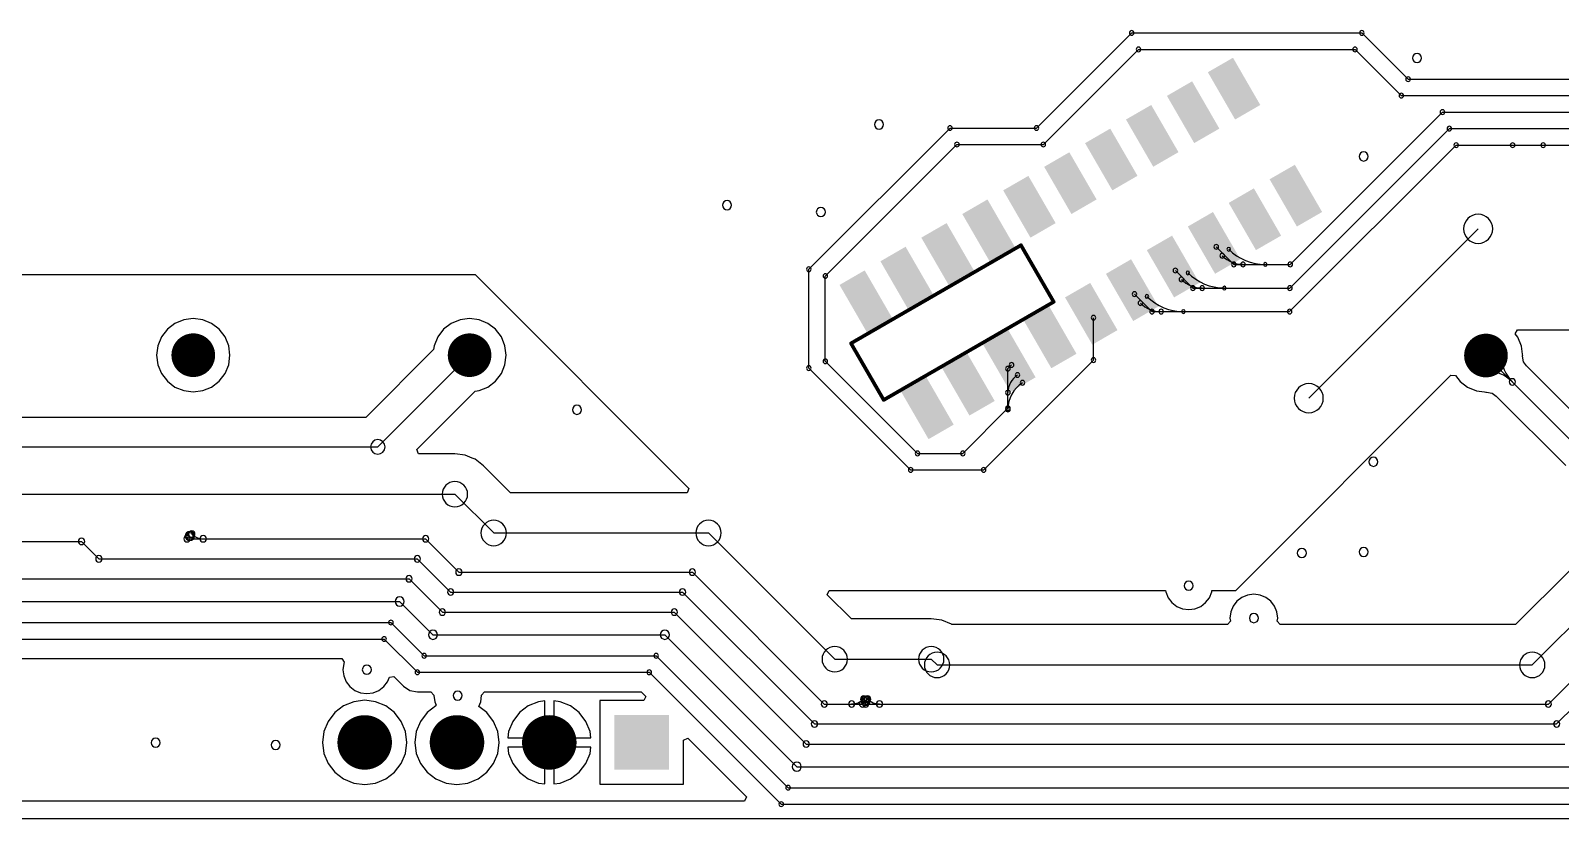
# Model space of a CAD drawing. Header units: inches. Extents: x 32166 to 34772, y 2386 to 4229.
# Drawn here: x 33280.9 to 33462.7, y 3573.2 to 3666.8 of the extents above; entities that cross this region are included whole.
import ezdxf

# ---------------------------------------------------------------- set-up
doc = ezdxf.new("R2010")
doc.units = ezdxf.units.IN
doc.header["$LTSCALE"] = 0.64311
doc.header["$MEASUREMENT"] = 0
for name, color, linetype in [('KEEPOUTLAYER', 6, 'CONTINUOUS'), ('MIDLAYER1', 16, 'CONTINUOUS'), ('MULTILAYER', 9, 'CONTINUOUS')]:
    doc.layers.add(name, color=color, linetype=linetype)

msp = doc.modelspace()

# ---------------------------------------------------------------- linework, layer by layer
at = {"layer": 'KEEPOUTLAYER'}
for p, q in [((33432.78, 3623.13), (33452.91, 3643.26)), ((32893.17, 3573.19), (34340.37, 3573.19))]:
    msp.add_line(p, q, dxfattribs=at)
at = {"layer": 'KEEPOUTLAYER', "const_width": 0.432}
for points in [[(33378.38, 3629.65), (33398.58, 3641.31)], [(33398.58, 3641.31), (33402.47, 3634.58)], [(33382.27, 3622.92), (33402.47, 3634.58)], [(33378.38, 3629.65), (33382.27, 3622.92)]]:
    msp.add_lwpolyline(points, dxfattribs=at)
at = {"layer": 'KEEPOUTLAYER', "const_width": 0.216}
for points in [[(33398.53, 3641.41, 1), (33398.64, 3641.22, 1)], [(33398.53, 3641.41, 1), (33398.64, 3641.22, 1)], [(33402.42, 3634.67, 1), (33402.53, 3634.49, 1)], [(33402.42, 3634.67, 1), (33402.53, 3634.49, 1)], [(33378.33, 3629.74, 1), (33378.44, 3629.56, 1)], [(33378.33, 3629.74, 1), (33378.44, 3629.56, 1)], [(33382.22, 3623.01, 1), (33382.32, 3622.82, 1)], [(33382.22, 3623.01, 1), (33382.32, 3622.82, 1)]]:
    msp.add_lwpolyline(points, format="xyb", close=True, dxfattribs=at)
at = {"layer": 'KEEPOUTLAYER'}
for centre, start, end in [((33452.91, 3643.26), 0, 180), ((33452.91, 3643.26), 180, 0), ((33432.78, 3623.13), 0, 180), ((33432.78, 3623.13), 180, 0)]:
    msp.add_arc(centre, 1.73, start, end, dxfattribs=at)
at = {"layer": 'MIDLAYER1'}
for p, q in [((33400.43, 3655.24), (33411.74, 3666.54)), ((33411.74, 3666.54), (33439.09, 3666.54)), ((33439.09, 3666.54), (33444.59, 3661.05)), ((33401.24, 3653.28), (33412.55, 3664.58)), ((33412.55, 3664.58), (33438.28, 3664.58)), ((33438.28, 3664.58), (33443.78, 3659.09)), ((33444.59, 3661.05), (33563.66, 3661.05)), ((33443.78, 3659.09), (33587.94, 3659.09)), ((33430.58, 3639.03), (33448.67, 3657.13)), ((33448.67, 3657.13), (33563.66, 3657.13)), ((33373.37, 3638.46), (33390.15, 3655.24)), ((33390.15, 3655.24), (33400.43, 3655.24)), ((33430.54, 3636.22), (33449.49, 3655.17)), ((33449.49, 3655.17), (33551.62, 3655.17)), ((33375.33, 3637.65), (33390.97, 3653.28)), ((33390.97, 3653.28), (33401.24, 3653.28)), ((33430.51, 3633.42), (33450.3, 3653.2)), ((33450.3, 3653.2), (33457.01, 3653.2)), ((33457.01, 3653.2), (33460.64, 3653.2)), ((33457.01, 3653.2), (33467.42, 3653.2)), ((33421.79, 3641.12), (33423.88, 3639.03)), ((33160.7, 3637.82), (33333.72, 3637.82)), ((33333.72, 3637.82), (33359.13, 3612.41)), ((33373.37, 3626.71), (33373.37, 3638.46)), ((33416.93, 3638.31), (33419.02, 3636.22)), ((33423.88, 3639.03), (33430.58, 3639.03)), ((33375.33, 3627.52), (33375.33, 3637.65)), ((33419.02, 3636.22), (33430.54, 3636.22)), ((33412.07, 3635.5), (33414.15, 3633.42)), ((33299.09, 3632.45), (33298.04, 3632.01)), ((33300.22, 3632.6), (33299.09, 3632.45)), ((33301.35, 3632.45), (33300.22, 3632.6)), ((33302.4, 3632.01), (33301.35, 3632.45)), ((33331.92, 3632.45), (33330.87, 3632.01)), ((33333.05, 3632.6), (33331.92, 3632.45)), ((33334.18, 3632.45), (33333.05, 3632.6)), ((33335.23, 3632.01), (33334.18, 3632.45)), ((33407.2, 3627.66), (33407.2, 3632.7)), ((33414.15, 3633.42), (33430.51, 3633.42)), ((33297.14, 3631.32), (33296.45, 3630.42)), ((33298.04, 3632.01), (33297.14, 3631.32)), ((33303.3, 3631.32), (33302.4, 3632.01)), ((33303.99, 3630.42), (33303.3, 3631.32)), ((33329.97, 3631.32), (33329.28, 3630.42)), ((33330.87, 3632.01), (33329.97, 3631.32)), ((33336.13, 3631.32), (33335.23, 3632.01)), ((33336.83, 3630.42), (33336.13, 3631.32)), ((33457.32, 3630.76), (33457.57, 3631.25)), ((33457.61, 3630.38), (33457.32, 3630.76)), ((33457.57, 3631.25), (33482.94, 3631.25)), ((33296.01, 3629.37), (33295.86, 3628.24)), ((33296.45, 3630.42), (33296.01, 3629.37)), ((33304.43, 3629.37), (33303.99, 3630.42)), ((33304.58, 3628.24), (33304.43, 3629.37)), ((33328.78, 3628.9), (33320.71, 3620.83)), ((33328.84, 3629.37), (33328.78, 3628.9)), ((33329.28, 3630.42), (33328.84, 3629.37)), ((33337.26, 3629.37), (33336.83, 3630.42)), ((33337.41, 3628.24), (33337.26, 3629.37)), ((33458.05, 3629.33), (33457.61, 3630.38)), ((33458.17, 3628.37), (33458.05, 3629.33)), ((33295.86, 3628.24), (33296.01, 3627.11)), ((33296.01, 3627.11), (33296.45, 3626.06)), ((33303.99, 3626.06), (33304.43, 3627.11)), ((33304.43, 3627.11), (33304.58, 3628.24)), ((33322.15, 3617.34), (33333.05, 3628.24)), ((33336.83, 3626.06), (33337.26, 3627.11)), ((33337.26, 3627.11), (33337.41, 3628.24)), ((33375.33, 3627.52), (33386.29, 3616.57)), ((33394.15, 3614.61), (33407.2, 3627.66)), ((33397.03, 3626.64), (33397.47, 3627.08)), ((33453.84, 3628.2), (33465.13, 3616.91)), ((33458.21, 3628.2), (33458.17, 3628.37)), ((33458.19, 3628.14), (33458.2, 3628.2)), ((33458.32, 3627.46), (33458.19, 3628.14)), ((33458.2, 3628.2), (33458.21, 3628.2)), ((33458.65, 3626.97), (33458.32, 3627.46)), ((33466.18, 3619.44), (33458.65, 3626.97)), ((33296.45, 3626.06), (33297.14, 3625.16)), ((33297.14, 3625.16), (33298.04, 3624.46)), ((33302.4, 3624.46), (33303.3, 3625.16)), ((33303.3, 3625.16), (33303.99, 3626.06)), ((33335.23, 3624.46), (33336.13, 3625.16)), ((33336.13, 3625.16), (33336.83, 3626.06)), ((33373.37, 3626.71), (33385.47, 3614.61)), ((33397.03, 3621.93), (33397.03, 3626.64)), ((33424.1, 3600.28), (33449.68, 3625.86)), ((33449.68, 3625.86), (33450.22, 3625.82)), ((33450.22, 3625.82), (33450.76, 3625.12)), ((33450.76, 3625.12), (33451.66, 3624.43)), ((33298.04, 3624.46), (33299.09, 3624.03)), ((33299.09, 3624.03), (33300.22, 3623.88)), ((33300.22, 3623.88), (33301.35, 3624.03)), ((33301.35, 3624.03), (33302.4, 3624.46)), ((33326.77, 3617.02), (33333.71, 3623.97)), ((33333.71, 3623.97), (33334.18, 3624.03)), ((33334.18, 3624.03), (33335.23, 3624.46)), ((33451.66, 3624.43), (33452.71, 3623.99)), ((33452.71, 3623.99), (33453.67, 3623.87)), ((33453.67, 3623.87), (33453.84, 3623.83)), ((33453.84, 3623.83), (33453.84, 3623.85)), ((33453.84, 3623.85), (33453.9, 3623.85)), ((33453.9, 3623.85), (33454.58, 3623.72)), ((33454.58, 3623.72), (33455.07, 3623.39)), ((33455.07, 3623.39), (33463.34, 3615.12)), ((33391.67, 3616.57), (33397.03, 3621.93)), ((33320.71, 3620.83), (33195.05, 3620.83)), ((33176.34, 3617.34), (33322.15, 3617.34)), ((33326.98, 3616.52), (33326.77, 3617.02)), ((33331.31, 3616.52), (33326.98, 3616.52)), ((33332.55, 3616.35), (33331.31, 3616.52)), ((33333.36, 3616.01), (33332.55, 3616.35)), ((33333.7, 3615.87), (33333.36, 3616.01)), ((33386.29, 3616.57), (33391.67, 3616.57)), ((33334.7, 3615.11), (33333.7, 3615.87)), ((33337.91, 3611.9), (33334.7, 3615.11)), ((33385.47, 3614.61), (33394.15, 3614.61)), ((33359.13, 3612.41), (33358.92, 3611.9)), ((33177.24, 3611.72), (33331.31, 3611.72)), ((33331.31, 3611.72), (33335.92, 3607.11)), ((33358.92, 3611.9), (33337.91, 3611.9)), ((33335.92, 3607.11), (33361.45, 3607.11)), ((33361.45, 3607.11), (33376.45, 3592.11)), ((33205.42, 3606.11), (33286.94, 3606.11)), ((33286.94, 3606.11), (33289, 3604.04)), ((33299.47, 3606.42), (33299.81, 3606.76)), ((33299.47, 3606.42), (33327.83, 3606.42)), ((33327.83, 3606.42), (33331.78, 3602.46)), ((33289, 3604.04), (33326.84, 3604.04)), ((33326.84, 3604.04), (33330.8, 3600.09)), ((33235.84, 3601.67), (33325.86, 3601.67)), ((33325.86, 3601.67), (33329.82, 3597.71)), ((33331.78, 3602.46), (33359.53, 3602.46)), ((33359.53, 3602.46), (33375.21, 3586.78)), ((33463.76, 3602.63), (33457.35, 3596.22)), ((33330.8, 3600.09), (33358.36, 3600.09)), ((33358.36, 3600.09), (33374.04, 3584.41)), ((33375.57, 3599.77), (33375.78, 3600.28)), ((33378.43, 3596.9), (33375.57, 3599.77)), ((33375.78, 3600.28), (33415.76, 3600.28)), ((33415.76, 3600.28), (33415.79, 3600.1)), ((33415.79, 3600.1), (33416.07, 3599.42)), ((33420.98, 3599.42), (33421.26, 3600.1)), ((33421.26, 3600.1), (33421.28, 3600.28)), ((33421.28, 3600.28), (33424.1, 3600.28)), ((33425.52, 3599.73), (33424.84, 3599.45)), ((33426.26, 3599.82), (33425.52, 3599.73)), ((33426.99, 3599.73), (33426.26, 3599.82)), ((33427.67, 3599.45), (33426.99, 3599.73)), ((33260.5, 3598.97), (33324.74, 3598.97)), ((33324.74, 3598.97), (33328.7, 3595.01)), ((33416.07, 3599.42), (33416.52, 3598.83)), ((33416.52, 3598.83), (33417.11, 3598.38)), ((33417.11, 3598.38), (33417.79, 3598.1)), ((33417.79, 3598.1), (33418.52, 3598.01)), ((33418.52, 3598.01), (33419.26, 3598.1)), ((33419.26, 3598.1), (33419.94, 3598.38)), ((33419.94, 3598.38), (33420.52, 3598.83)), ((33420.52, 3598.83), (33420.98, 3599.42)), ((33423.8, 3598.41), (33423.52, 3597.73)), ((33424.25, 3599), (33423.8, 3598.41)), ((33424.84, 3599.45), (33424.25, 3599)), ((33428.26, 3599), (33427.67, 3599.45)), ((33428.71, 3598.41), (33428.26, 3599)), ((33428.99, 3597.73), (33428.71, 3598.41)), ((33459.34, 3591.43), (33467.15, 3599.24)), ((33130.78, 3596.47), (33323.71, 3596.47)), ((33323.71, 3596.47), (33327.66, 3592.52)), ((33329.82, 3597.71), (33357.38, 3597.71)), ((33357.38, 3597.71), (33373.06, 3582.03)), ((33387.92, 3596.9), (33378.43, 3596.9)), ((33389.16, 3596.74), (33387.92, 3596.9)), ((33390.32, 3596.26), (33389.16, 3596.74)), ((33390.37, 3596.22), (33390.32, 3596.26)), ((33423.11, 3596.22), (33390.37, 3596.22)), ((33423.47, 3596.63), (33423.11, 3596.22)), ((33423.52, 3597.73), (33423.42, 3596.99)), ((33423.42, 3596.99), (33423.47, 3596.63)), ((33429.09, 3596.99), (33428.99, 3597.73)), ((33429.04, 3596.63), (33429.09, 3596.99)), ((33429.4, 3596.22), (33429.04, 3596.63)), ((33457.35, 3596.22), (33429.4, 3596.22)), ((33131.59, 3594.51), (33322.89, 3594.51)), ((33322.89, 3594.51), (33326.85, 3590.56)), ((33328.7, 3595.01), (33356.26, 3595.01)), ((33356.26, 3595.01), (33371.94, 3579.33)), ((33461.26, 3586.78), (33469.07, 3594.6)), ((33327.66, 3592.52), (33355.23, 3592.52)), ((33355.23, 3592.52), (33370.91, 3576.84)), ((33222.09, 3592.19), (33317.87, 3592.19)), ((33317.87, 3592.19), (33318.17, 3591.74)), ((33318.11, 3591.59), (33318.01, 3590.86)), ((33318.01, 3590.86), (33318.11, 3590.13)), ((33318.17, 3591.74), (33318.11, 3591.59)), ((33326.85, 3590.56), (33354.41, 3590.56)), ((33354.41, 3590.56), (33370.09, 3574.88)), ((33376.45, 3592.11), (33387.92, 3592.11)), ((33387.92, 3592.11), (33388.61, 3591.43)), ((33388.61, 3591.43), (33459.34, 3591.43)), ((33462.24, 3584.41), (33470.06, 3592.22)), ((33318.11, 3590.13), (33318.39, 3589.44)), ((33318.39, 3589.44), (33318.84, 3588.86)), ((33318.84, 3588.86), (33319.43, 3588.41)), ((33322.26, 3588.41), (33322.85, 3588.86)), ((33322.85, 3588.86), (33323.3, 3589.44)), ((33323.3, 3589.44), (33323.52, 3589.96)), ((33323.52, 3589.96), (33324.05, 3590.07)), ((33324.05, 3590.07), (33325.21, 3588.91)), ((33325.21, 3588.91), (33325.96, 3588.41)), ((33319.29, 3587.06), (33318.08, 3586.56)), ((33320.59, 3587.23), (33319.29, 3587.06)), ((33319.43, 3588.41), (33320.11, 3588.12)), ((33320.11, 3588.12), (33320.85, 3588.03)), ((33321.88, 3587.06), (33320.59, 3587.23)), ((33320.85, 3588.03), (33321.58, 3588.12)), ((33321.58, 3588.12), (33322.26, 3588.41)), ((33323.09, 3586.56), (33321.88, 3587.06)), ((33325.96, 3588.41), (33326.85, 3588.23)), ((33326.85, 3588.23), (33328.46, 3588.23)), ((33328.46, 3588.23), (33328.82, 3587.82)), ((33328.82, 3587.82), (33328.81, 3587.79)), ((33328.81, 3587.79), (33328.91, 3587.06)), ((33328.91, 3587.06), (33329.09, 3586.63)), ((33334.15, 3586.49), (33334.38, 3587.06)), ((33334.38, 3587.06), (33334.48, 3587.79)), ((33334.47, 3587.82), (33334.84, 3588.23)), ((33334.48, 3587.79), (33334.47, 3587.82)), ((33334.84, 3588.23), (33353.45, 3588.23)), ((33341.24, 3587.06), (33340.03, 3586.56)), ((33341.98, 3587.16), (33341.24, 3587.06)), ((33341.98, 3582.77), (33341.98, 3587.16)), ((33343.83, 3587.06), (33343.08, 3587.16)), ((33343.08, 3587.16), (33343.08, 3582.77)), ((33345.04, 3586.56), (33343.83, 3587.06)), ((33353.78, 3587.19), (33348.54, 3587.19)), ((33348.54, 3587.19), (33348.54, 3577.25)), ((33353.45, 3588.23), (33353.99, 3587.69)), ((33353.99, 3587.69), (33353.78, 3587.19)), ((33379.76, 3586.78), (33380.12, 3587.14)), ((33317.04, 3585.76), (33316.25, 3584.72)), ((33318.08, 3586.56), (33317.04, 3585.76)), ((33324.13, 3585.76), (33323.09, 3586.56)), ((33324.93, 3584.72), (33324.13, 3585.76)), ((33328.02, 3585.76), (33327.22, 3584.72)), ((33329.06, 3586.56), (33328.02, 3585.76)), ((33329.09, 3586.63), (33329.06, 3586.56)), ((33335.1, 3585.76), (33334.15, 3586.49)), ((33335.9, 3584.72), (33335.1, 3585.76)), ((33338.99, 3585.76), (33338.19, 3584.72)), ((33340.03, 3586.56), (33338.99, 3585.76)), ((33346.08, 3585.76), (33345.04, 3586.56)), ((33346.87, 3584.72), (33346.08, 3585.76)), ((33375.21, 3586.78), (33379.76, 3586.78)), ((33380.12, 3586.78), (33461.26, 3586.78)), ((33315.75, 3583.52), (33315.58, 3582.22)), ((33316.25, 3584.72), (33315.75, 3583.52)), ((33325.43, 3583.52), (33324.93, 3584.72)), ((33325.6, 3582.22), (33325.43, 3583.52)), ((33326.72, 3583.52), (33326.55, 3582.22)), ((33327.22, 3584.72), (33326.72, 3583.52)), ((33336.4, 3583.52), (33335.9, 3584.72)), ((33336.57, 3582.22), (33336.4, 3583.52)), ((33337.69, 3583.52), (33337.59, 3582.77)), ((33338.19, 3584.72), (33337.69, 3583.52)), ((33347.37, 3583.52), (33346.87, 3584.72)), ((33347.47, 3582.77), (33347.37, 3583.52)), ((33374.04, 3584.41), (33462.24, 3584.41)), ((33315.58, 3582.22), (33315.75, 3580.92)), ((33325.43, 3580.92), (33325.6, 3582.22)), ((33326.55, 3582.22), (33326.72, 3580.92)), ((33336.4, 3580.92), (33336.57, 3582.22)), ((33337.59, 3582.77), (33341.98, 3582.77)), ((33341.98, 3581.67), (33337.59, 3581.67)), ((33337.59, 3581.67), (33337.69, 3580.92)), ((33341.98, 3577.28), (33341.98, 3581.67)), ((33343.08, 3582.77), (33347.47, 3582.77)), ((33347.47, 3581.67), (33343.08, 3581.67)), ((33343.08, 3581.67), (33343.08, 3577.28)), ((33347.37, 3580.92), (33347.47, 3581.67)), ((33358.47, 3582.5), (33358.98, 3582.71)), ((33358.47, 3577.25), (33358.47, 3582.5)), ((33358.98, 3582.71), (33365.95, 3575.74)), ((33373.06, 3582.03), (33463.23, 3582.03)), ((33315.75, 3580.92), (33316.25, 3579.71)), ((33316.25, 3579.71), (33317.04, 3578.68)), ((33324.13, 3578.68), (33324.93, 3579.71)), ((33324.93, 3579.71), (33325.43, 3580.92)), ((33326.72, 3580.92), (33327.22, 3579.71)), ((33327.22, 3579.71), (33328.02, 3578.68)), ((33335.1, 3578.68), (33335.9, 3579.71)), ((33335.9, 3579.71), (33336.4, 3580.92)), ((33337.69, 3580.92), (33338.19, 3579.71)), ((33338.19, 3579.71), (33338.99, 3578.68)), ((33346.08, 3578.68), (33346.87, 3579.71)), ((33346.87, 3579.71), (33347.37, 3580.92)), ((33317.04, 3578.68), (33318.08, 3577.88)), ((33318.08, 3577.88), (33319.29, 3577.38)), ((33321.88, 3577.38), (33323.09, 3577.88)), ((33323.09, 3577.88), (33324.13, 3578.68)), ((33328.02, 3578.68), (33329.06, 3577.88)), ((33329.06, 3577.88), (33330.26, 3577.38)), ((33332.86, 3577.38), (33334.07, 3577.88)), ((33334.07, 3577.88), (33335.1, 3578.68)), ((33338.99, 3578.68), (33340.03, 3577.88)), ((33340.03, 3577.88), (33341.24, 3577.38)), ((33343.83, 3577.38), (33345.04, 3577.88)), ((33345.04, 3577.88), (33346.08, 3578.68)), ((33371.94, 3579.33), (33464.35, 3579.33)), ((33319.29, 3577.38), (33320.59, 3577.21)), ((33320.59, 3577.21), (33321.88, 3577.38)), ((33330.26, 3577.38), (33331.56, 3577.21)), ((33331.56, 3577.21), (33332.86, 3577.38)), ((33341.24, 3577.38), (33341.98, 3577.28)), ((33343.08, 3577.28), (33343.83, 3577.38)), ((33348.54, 3577.25), (33358.47, 3577.25)), ((33370.91, 3576.84), (33465.38, 3576.84)), ((33365.74, 3575.23), (32943.54, 3575.23)), ((33365.95, 3575.74), (33365.74, 3575.23)), ((33370.09, 3574.88), (33466.19, 3574.88))]:
    msp.add_line(p, q, dxfattribs=at)
for points, const_width in [([(33301.52, 3628.24, 1), (33298.92, 3628.24, 1)], 2.59), ([(33334.35, 3628.24, 1), (33331.76, 3628.24, 1)], 2.59), ([(33455.14, 3628.2, 1), (33452.54, 3628.2, 1)], 2.59), ([(33318.97, 3582.22, 1), (33322.21, 3582.22, 1)], 3.24), ([(33329.94, 3582.22, 1), (33333.18, 3582.22, 1)], 3.24), ([(33340.91, 3582.22, 1), (33344.15, 3582.22, 1)], 3.24)]:
    msp.add_lwpolyline(points, format="xyb", close=True, dxfattribs=dict(at, const_width=const_width))
for centre, radius, start, end in [((33411.74, 3666.54), 0.274, 0, 180), ((33411.74, 3666.54), 0.274, 0, 180), ((33411.74, 3666.54), 0.274, 180, 0), ((33411.74, 3666.54), 0.274, 180, 0), ((33439.09, 3666.54), 0.274, 0, 180), ((33439.09, 3666.54), 0.274, 0, 180), ((33439.09, 3666.54), 0.274, 180, 0), ((33439.09, 3666.54), 0.274, 180, 0), ((33412.55, 3664.58), 0.274, 0, 180), ((33412.55, 3664.58), 0.274, 0, 180), ((33412.55, 3664.58), 0.274, 180, 0), ((33412.55, 3664.58), 0.274, 180, 0), ((33438.28, 3664.58), 0.274, 0, 180), ((33438.28, 3664.58), 0.274, 0, 180), ((33438.28, 3664.58), 0.274, 180, 0), ((33438.28, 3664.58), 0.274, 180, 0), ((33445.65, 3663.56), 0.54, 0, 180), ((33445.65, 3663.56), 0.54, 180, 0), ((33444.59, 3661.05), 0.274, 0, 180), ((33444.59, 3661.05), 0.274, 0, 180), ((33444.59, 3661.05), 0.274, 180, 0), ((33444.59, 3661.05), 0.274, 180, 0), ((33443.78, 3659.09), 0.274, 0, 180), ((33443.78, 3659.09), 0.274, 0, 180), ((33443.78, 3659.09), 0.274, 180, 0), ((33443.78, 3659.09), 0.274, 180, 0), ((33381.72, 3655.66), 0.54, 0, 180), ((33448.67, 3657.13), 0.274, 0, 180), ((33448.67, 3657.13), 0.274, 0, 180), ((33448.67, 3657.13), 0.274, 180, 0), ((33448.67, 3657.13), 0.274, 180, 0), ((33381.72, 3655.66), 0.54, 180, 0), ((33390.15, 3655.24), 0.274, 0, 180), ((33390.15, 3655.24), 0.274, 0, 180), ((33390.15, 3655.24), 0.274, 180, 0), ((33390.15, 3655.24), 0.274, 180, 0), ((33400.43, 3655.24), 0.274, 0, 180), ((33400.43, 3655.24), 0.274, 0, 180), ((33400.43, 3655.24), 0.274, 180, 0), ((33400.43, 3655.24), 0.274, 180, 0), ((33449.49, 3655.17), 0.274, 0, 180), ((33449.49, 3655.17), 0.274, 0, 180), ((33449.49, 3655.17), 0.274, 180, 0), ((33449.49, 3655.17), 0.274, 180, 0), ((33390.97, 3653.28), 0.274, 0, 180), ((33390.97, 3653.28), 0.274, 0, 180), ((33390.97, 3653.28), 0.274, 180, 0), ((33390.97, 3653.28), 0.274, 180, 0), ((33401.24, 3653.28), 0.274, 0, 180), ((33401.24, 3653.28), 0.274, 0, 180), ((33401.24, 3653.28), 0.274, 180, 0), ((33401.24, 3653.28), 0.274, 180, 0), ((33439.3, 3651.86), 0.54, 0, 180), ((33450.3, 3653.2), 0.274, 0, 180), ((33450.3, 3653.2), 0.274, 0, 180), ((33450.3, 3653.2), 0.274, 180, 0), ((33450.3, 3653.2), 0.274, 180, 0), ((33457.01, 3653.2), 0.274, 0, 180), ((33457.01, 3653.2), 0.274, 0, 180), ((33457.01, 3653.2), 0.274, 0, 180), ((33457.01, 3653.2), 0.274, 180, 0), ((33457.01, 3653.2), 0.274, 180, 0), ((33457.01, 3653.2), 0.274, 180, 0), ((33460.64, 3653.2), 0.274, 0, 180), ((33460.64, 3653.2), 0.274, 180, 0), ((33439.3, 3651.86), 0.54, 180, 0), ((33363.66, 3646.07), 0.54, 0, 180), ((33363.66, 3646.07), 0.54, 180, 0), ((33374.8, 3645.25), 0.54, 0, 180), ((33374.8, 3645.25), 0.54, 180, 0), ((33421.79, 3641.12), 0.274, 0, 180), ((33421.79, 3641.12), 0.274, 180, 0), ((33422.5, 3640.06), 0.274, 0, 180), ((33422.5, 3640.06), 0.274, 180, 0), ((33424.97, 3642.53), 3.49, 225, 270), ((33423.27, 3640.83), 0.216, 0, 180), ((33423.27, 3640.83), 0.216, 180, 0), ((33427.62, 3645.17), 6.14, 225, 270), ((33373.37, 3638.46), 0.274, 0, 180), ((33373.37, 3638.46), 0.274, 0, 180), ((33373.37, 3638.46), 0.274, 180, 0), ((33373.37, 3638.46), 0.274, 180, 0), ((33375.33, 3637.65), 0.274, 0, 180), ((33375.33, 3637.65), 0.274, 0, 180), ((33416.93, 3638.31), 0.274, 0, 180), ((33416.93, 3638.31), 0.274, 180, 0), ((33418.41, 3638.02), 0.216, 0, 180), ((33418.41, 3638.02), 0.216, 180, 0), ((33422.75, 3642.37), 6.14, 225, 270), ((33423.88, 3639.03), 0.274, 0, 180), ((33423.88, 3639.03), 0.274, 0, 180), ((33423.88, 3639.03), 0.274, 180, 0), ((33423.88, 3639.03), 0.274, 180, 0), ((33424.97, 3639.03), 0.274, 0, 180), ((33424.97, 3639.03), 0.274, 180, 0), ((33427.62, 3639.03), 0.216, 0, 180), ((33427.62, 3639.03), 0.216, 180, 0), ((33430.58, 3639.03), 0.274, 0, 180), ((33430.58, 3639.03), 0.274, 0, 180), ((33430.58, 3639.03), 0.274, 180, 0), ((33430.58, 3639.03), 0.274, 180, 0), ((33375.33, 3637.65), 0.274, 180, 0), ((33375.33, 3637.65), 0.274, 180, 0), ((33417.64, 3637.25), 0.274, 0, 180), ((33417.64, 3637.25), 0.274, 180, 0), ((33420.11, 3639.72), 3.49, 225.0001, 270.0001), ((33419.02, 3636.22), 0.274, 0, 180), ((33419.02, 3636.22), 0.274, 0, 180), ((33419.02, 3636.22), 0.274, 180, 0), ((33419.02, 3636.22), 0.274, 180, 0), ((33420.11, 3636.22), 0.274, 0, 180), ((33420.11, 3636.22), 0.274, 180, 0), ((33422.75, 3636.22), 0.216, 0, 180), ((33422.75, 3636.22), 0.216, 180, 0), ((33430.54, 3636.22), 0.274, 0, 180), ((33430.54, 3636.22), 0.274, 0, 180), ((33430.54, 3636.22), 0.274, 180, 0), ((33430.54, 3636.22), 0.274, 180, 0), ((33412.07, 3635.5), 0.274, 0, 180), ((33412.07, 3635.5), 0.274, 180, 0), ((33412.77, 3634.44), 0.274, 0, 180), ((33412.77, 3634.44), 0.274, 180, 0), ((33415.24, 3636.91), 3.49, 225.0001, 270.0001), ((33413.55, 3635.22), 0.216, 0, 180), ((33413.55, 3635.22), 0.216, 180, 0), ((33417.89, 3639.56), 6.14, 225, 270), ((33407.2, 3632.7), 0.274, 0, 180), ((33407.2, 3632.7), 0.274, 180, 0), ((33414.15, 3633.42), 0.274, 0, 180), ((33414.15, 3633.42), 0.274, 0, 180), ((33414.15, 3633.42), 0.274, 180, 0), ((33414.15, 3633.42), 0.274, 180, 0), ((33415.24, 3633.42), 0.274, 0, 180), ((33415.24, 3633.42), 0.274, 180, 0), ((33417.89, 3633.42), 0.216, 0, 180), ((33417.89, 3633.42), 0.216, 180, 0), ((33430.51, 3633.42), 0.274, 0, 180), ((33430.51, 3633.42), 0.274, 0, 180), ((33430.51, 3633.42), 0.274, 180, 0), ((33430.51, 3633.42), 0.274, 180, 0), ((33333.05, 3628.24), 0.864, 0, 180), ((33333.05, 3628.24), 0.864, 180, 0), ((33373.37, 3626.71), 0.274, 0, 180), ((33373.37, 3626.71), 0.274, 0, 180), ((33375.33, 3627.52), 0.274, 0, 180), ((33375.33, 3627.52), 0.274, 0, 180), ((33375.33, 3627.52), 0.274, 180, 0), ((33375.33, 3627.52), 0.274, 180, 0), ((33397.03, 3626.64), 0.274, 0, 180), ((33397.03, 3626.64), 0.274, 0, 180), ((33397.47, 3627.08), 0.274, 0, 180), ((33397.47, 3627.08), 0.274, 180, 0), ((33407.2, 3627.66), 0.274, 0, 180), ((33407.2, 3627.66), 0.274, 0, 180), ((33407.2, 3627.66), 0.274, 180, 0), ((33407.2, 3627.66), 0.274, 180, 0), ((33453.84, 3628.2), 0.378, 0, 180), ((33453.84, 3628.2), 0.378, 180, 0), ((33455.68, 3628.2), 0.378, 0, 180), ((33455.68, 3628.2), 0.378, 0, 180), ((33455.68, 3628.2), 0.378, 180, 0), ((33455.68, 3628.2), 0.378, 180, 0), ((33460.11, 3628.2), 4.43, 180, 225), ((33460.11, 3628.2), 4.43, 180, 225), ((33373.37, 3626.71), 0.274, 180, 0), ((33373.37, 3626.71), 0.274, 180, 0), ((33397.03, 3626.64), 0.274, 180, 0), ((33397.03, 3626.64), 0.274, 180, 0), ((33399.52, 3623.8), 2.48, 122.8851, 180.0001), ((33398.17, 3625.89), 0.274, 0, 180), ((33398.17, 3625.89), 0.274, 180, 0), ((33398.76, 3624.97), 0.274, 0, 180), ((33453.84, 3626.37), 0.378, 0, 180), ((33453.84, 3626.37), 0.378, 0, 180), ((33453.84, 3626.37), 0.378, 180, 0), ((33453.84, 3626.37), 0.378, 180, 0), ((33453.84, 3621.94), 4.43, 45, 90), ((33453.84, 3621.94), 4.43, 45, 90), ((33456.97, 3625.07), 0.378, 0, 180), ((33456.97, 3625.07), 0.378, 0, 180), ((33456.97, 3625.07), 0.378, 0, 180), ((33456.97, 3625.07), 0.378, 0, 180), ((33397.03, 3623.8), 0.274, 0, 180), ((33397.03, 3623.8), 0.274, 180, 0), ((33400.82, 3621.79), 3.79, 122.885, 180), ((33398.76, 3624.97), 0.274, 180, 0), ((33456.97, 3625.07), 0.378, 180, 0), ((33456.97, 3625.07), 0.378, 180, 0), ((33456.97, 3625.07), 0.378, 180, 0), ((33456.97, 3625.07), 0.378, 180, 0), ((33345.82, 3621.75), 0.54, 0, 180), ((33345.82, 3621.75), 0.54, 180, 0), ((33397.03, 3621.93), 0.274, 0, 180), ((33397.03, 3621.93), 0.274, 0, 180), ((33397.03, 3621.79), 0.274, 0, 180), ((33397.03, 3621.93), 0.274, 180, 0), ((33397.03, 3621.93), 0.274, 180, 0), ((33397.03, 3621.79), 0.274, 180, 0), ((33322.15, 3617.34), 0.864, 0, 180), ((33322.15, 3617.34), 0.864, 0, 180), ((33322.15, 3617.34), 0.864, 180, 0), ((33322.15, 3617.34), 0.864, 180, 0), ((33386.29, 3616.57), 0.274, 0, 180), ((33386.29, 3616.57), 0.274, 0, 180), ((33386.29, 3616.57), 0.274, 180, 0), ((33386.29, 3616.57), 0.274, 180, 0), ((33391.67, 3616.57), 0.274, 0, 180), ((33391.67, 3616.57), 0.274, 0, 180), ((33391.67, 3616.57), 0.274, 180, 0), ((33391.67, 3616.57), 0.274, 180, 0), ((33440.47, 3615.57), 0.54, 0, 180), ((33385.47, 3614.61), 0.274, 0, 180), ((33385.47, 3614.61), 0.274, 0, 180), ((33385.47, 3614.61), 0.274, 180, 0), ((33385.47, 3614.61), 0.274, 180, 0), ((33394.15, 3614.61), 0.274, 0, 180), ((33394.15, 3614.61), 0.274, 0, 180), ((33394.15, 3614.61), 0.274, 180, 0), ((33394.15, 3614.61), 0.274, 180, 0), ((33440.47, 3615.57), 0.54, 180, 0), ((33331.31, 3611.72), 1.51, 0, 180), ((33331.31, 3611.72), 1.51, 0, 180), ((33331.31, 3611.72), 1.51, 180, 0), ((33331.31, 3611.72), 1.51, 180, 0), ((33299.81, 3606.76), 0.54, 0, 180), ((33299.81, 3606.76), 0.378, 0, 180), ((33300.04, 3606.98), 0.378, 0, 180), ((33300.04, 3606.98), 0.378, 0, 180), ((33300.04, 3606.98), 0.378, 180, 0), ((33300.04, 3606.98), 0.378, 180, 0), ((33301.4, 3608.35), 1.93, 224.9998, 269.9998), ((33301.4, 3608.35), 1.93, 224.9998, 269.9998), ((33335.92, 3607.11), 1.51, 0, 180), ((33335.92, 3607.11), 1.51, 0, 180), ((33335.92, 3607.11), 1.51, 180, 0), ((33335.92, 3607.11), 1.51, 180, 0), ((33361.45, 3607.11), 1.51, 0, 180), ((33361.45, 3607.11), 1.51, 0, 180), ((33361.45, 3607.11), 1.51, 180, 0), ((33361.45, 3607.11), 1.51, 180, 0), ((33286.94, 3606.11), 0.378, 0, 180), ((33286.94, 3606.11), 0.378, 0, 180), ((33286.94, 3606.11), 0.378, 180, 0), ((33286.94, 3606.11), 0.378, 180, 0), ((33299.47, 3606.42), 0.378, 0, 180), ((33299.47, 3606.42), 0.378, 0, 180), ((33299.47, 3606.42), 0.378, 180, 0), ((33299.47, 3606.42), 0.378, 180, 0), ((33299.81, 3606.76), 0.54, 180, 0), ((33299.81, 3606.76), 0.378, 180, 0), ((33301.4, 3606.42), 0.378, 0, 180), ((33301.4, 3606.42), 0.378, 0, 180), ((33301.4, 3606.42), 0.378, 180, 0), ((33301.4, 3606.42), 0.378, 180, 0), ((33327.83, 3606.42), 0.378, 0, 180), ((33327.83, 3606.42), 0.378, 0, 180), ((33327.83, 3606.42), 0.378, 180, 0), ((33327.83, 3606.42), 0.378, 180, 0), ((33431.96, 3604.73), 0.54, 0, 180), ((33439.3, 3604.86), 0.54, 0, 180), ((33289, 3604.04), 0.378, 0, 180), ((33289, 3604.04), 0.378, 0, 180), ((33289, 3604.04), 0.378, 180, 0), ((33289, 3604.04), 0.378, 180, 0), ((33326.84, 3604.04), 0.378, 0, 180), ((33326.84, 3604.04), 0.378, 0, 180), ((33326.84, 3604.04), 0.378, 180, 0), ((33326.84, 3604.04), 0.378, 180, 0), ((33431.96, 3604.73), 0.54, 180, 0), ((33439.3, 3604.86), 0.54, 180, 0), ((33325.86, 3601.67), 0.378, 0, 180), ((33325.86, 3601.67), 0.378, 0, 180), ((33325.86, 3601.67), 0.378, 180, 0), ((33325.86, 3601.67), 0.378, 180, 0), ((33331.78, 3602.46), 0.378, 0, 180), ((33331.78, 3602.46), 0.378, 0, 180), ((33331.78, 3602.46), 0.378, 180, 0), ((33331.78, 3602.46), 0.378, 180, 0), ((33359.53, 3602.46), 0.378, 0, 180), ((33359.53, 3602.46), 0.378, 0, 180), ((33359.53, 3602.46), 0.378, 180, 0), ((33359.53, 3602.46), 0.378, 180, 0), ((33330.8, 3600.09), 0.378, 0, 180), ((33330.8, 3600.09), 0.378, 0, 180), ((33330.8, 3600.09), 0.378, 180, 0), ((33330.8, 3600.09), 0.378, 180, 0), ((33358.36, 3600.09), 0.378, 0, 180), ((33358.36, 3600.09), 0.378, 0, 180), ((33358.36, 3600.09), 0.378, 180, 0), ((33358.36, 3600.09), 0.378, 180, 0), ((33418.52, 3600.84), 0.54, 0, 180), ((33418.52, 3600.84), 0.54, 180, 0), ((33324.74, 3598.97), 0.54, 0, 180), ((33324.74, 3598.97), 0.54, 0, 180), ((33324.74, 3598.97), 0.54, 180, 0), ((33324.74, 3598.97), 0.54, 180, 0), ((33329.82, 3597.71), 0.378, 0, 180), ((33329.82, 3597.71), 0.378, 0, 180), ((33357.38, 3597.71), 0.378, 0, 180), ((33357.38, 3597.71), 0.378, 0, 180), ((33323.71, 3596.47), 0.274, 0, 180), ((33323.71, 3596.47), 0.274, 0, 180), ((33323.71, 3596.47), 0.274, 180, 0), ((33323.71, 3596.47), 0.274, 180, 0), ((33329.82, 3597.71), 0.378, 180, 0), ((33329.82, 3597.71), 0.378, 180, 0), ((33357.38, 3597.71), 0.378, 180, 0), ((33357.38, 3597.71), 0.378, 180, 0), ((33426.26, 3596.99), 0.54, 0, 180), ((33426.26, 3596.99), 0.54, 180, 0), ((33322.89, 3594.51), 0.274, 0, 180), ((33322.89, 3594.51), 0.274, 0, 180), ((33322.89, 3594.51), 0.274, 180, 0), ((33322.89, 3594.51), 0.274, 180, 0), ((33328.7, 3595.01), 0.54, 0, 180), ((33328.7, 3595.01), 0.54, 0, 180), ((33328.7, 3595.01), 0.54, 180, 0), ((33328.7, 3595.01), 0.54, 180, 0), ((33356.26, 3595.01), 0.54, 0, 180), ((33356.26, 3595.01), 0.54, 0, 180), ((33356.26, 3595.01), 0.54, 180, 0), ((33356.26, 3595.01), 0.54, 180, 0), ((33327.66, 3592.52), 0.274, 0, 180), ((33327.66, 3592.52), 0.274, 0, 180), ((33327.66, 3592.52), 0.274, 180, 0), ((33327.66, 3592.52), 0.274, 180, 0), ((33355.23, 3592.52), 0.274, 0, 180), ((33355.23, 3592.52), 0.274, 0, 180), ((33355.23, 3592.52), 0.274, 180, 0), ((33355.23, 3592.52), 0.274, 180, 0), ((33376.45, 3592.11), 1.51, 0, 180), ((33376.45, 3592.11), 1.51, 0, 180), ((33387.92, 3592.11), 1.51, 0, 180), ((33387.92, 3592.11), 1.51, 0, 180), ((33388.61, 3591.43), 1.51, 0, 180), ((33388.61, 3591.43), 1.51, 0, 180), ((33459.34, 3591.43), 1.51, 0, 180), ((33459.34, 3591.43), 1.51, 0, 180), ((33320.85, 3590.86), 0.54, 0, 180), ((33320.85, 3590.86), 0.54, 180, 0), ((33326.85, 3590.56), 0.274, 0, 180), ((33326.85, 3590.56), 0.274, 0, 180), ((33326.85, 3590.56), 0.274, 180, 0), ((33326.85, 3590.56), 0.274, 180, 0), ((33354.41, 3590.56), 0.274, 0, 180), ((33354.41, 3590.56), 0.274, 0, 180), ((33354.41, 3590.56), 0.274, 180, 0), ((33354.41, 3590.56), 0.274, 180, 0), ((33376.45, 3592.11), 1.51, 180, 0), ((33376.45, 3592.11), 1.51, 180, 0), ((33387.92, 3592.11), 1.51, 180, 0), ((33387.92, 3592.11), 1.51, 180, 0), ((33388.61, 3591.43), 1.51, 180, 0), ((33388.61, 3591.43), 1.51, 180, 0), ((33459.34, 3591.43), 1.51, 180, 0), ((33459.34, 3591.43), 1.51, 180, 0), ((33331.65, 3587.79), 0.54, 0, 180), ((33331.65, 3587.79), 0.54, 180, 0), ((33375.21, 3586.78), 0.378, 0, 180), ((33375.21, 3586.78), 0.378, 0, 180), ((33378.46, 3586.78), 0.378, 0, 180), ((33378.46, 3588.8), 2.01, 270.0002, 315.0002), ((33379.76, 3586.78), 0.378, 0, 180), ((33379.76, 3586.78), 0.378, 0, 180), ((33379.89, 3587.37), 0.378, 0, 180), ((33379.89, 3587.37), 0.378, 180, 0), ((33380.12, 3587.14), 0.54, 0, 180), ((33380.12, 3587.14), 0.54, 180, 0), ((33380.12, 3587.14), 0.378, 0, 180), ((33380.12, 3586.78), 0.378, 0, 180), ((33380.12, 3587.14), 0.378, 180, 0), ((33380.35, 3587.37), 0.378, 0, 180), ((33380.35, 3587.37), 0.378, 180, 0), ((33381.77, 3588.8), 2.01, 224.9998, 269.9998), ((33381.77, 3586.78), 0.378, 0, 180), ((33461.26, 3586.78), 0.378, 0, 180), ((33461.26, 3586.78), 0.378, 0, 180), ((33375.21, 3586.78), 0.378, 180, 0), ((33375.21, 3586.78), 0.378, 180, 0), ((33378.46, 3586.78), 0.378, 180, 0), ((33379.76, 3586.78), 0.378, 180, 0), ((33379.76, 3586.78), 0.378, 180, 0), ((33380.12, 3586.78), 0.378, 180, 0), ((33381.77, 3586.78), 0.378, 180, 0), ((33461.26, 3586.78), 0.378, 180, 0), ((33461.26, 3586.78), 0.378, 180, 0), ((33374.04, 3584.41), 0.378, 0, 180), ((33374.04, 3584.41), 0.378, 0, 180), ((33374.04, 3584.41), 0.378, 180, 0), ((33374.04, 3584.41), 0.378, 180, 0), ((33462.24, 3584.41), 0.378, 0, 180), ((33462.24, 3584.41), 0.378, 0, 180), ((33462.24, 3584.41), 0.378, 180, 0), ((33462.24, 3584.41), 0.378, 180, 0), ((33295.75, 3582.18), 0.54, 0, 180), ((33295.75, 3582.18), 0.54, 180, 0), ((33310, 3581.92), 0.54, 0, 180), ((33310, 3581.92), 0.54, 180, 0), ((33373.06, 3582.03), 0.378, 0, 180), ((33373.06, 3582.03), 0.378, 0, 180), ((33373.06, 3582.03), 0.378, 180, 0), ((33373.06, 3582.03), 0.378, 180, 0), ((33371.94, 3579.33), 0.54, 0, 180), ((33371.94, 3579.33), 0.54, 0, 180), ((33371.94, 3579.33), 0.54, 180, 0), ((33371.94, 3579.33), 0.54, 180, 0), ((33370.91, 3576.84), 0.274, 0, 180), ((33370.91, 3576.84), 0.274, 0, 180), ((33370.91, 3576.84), 0.274, 180, 0), ((33370.91, 3576.84), 0.274, 180, 0), ((33370.09, 3574.88), 0.274, 0, 180), ((33370.09, 3574.88), 0.274, 0, 180), ((33370.09, 3574.88), 0.274, 180, 0), ((33370.09, 3574.88), 0.274, 180, 0)]:
    msp.add_arc(centre, radius, start, end, dxfattribs=at)
for points in [[(33427.02, 3657.98), (33423.78, 3663.59), (33424.03, 3656.25), (33420.79, 3661.87)], [(33422.16, 3655.17), (33418.92, 3660.79), (33419.17, 3653.45), (33415.93, 3659.06)], [(33417.3, 3652.37), (33414.06, 3657.98), (33414.3, 3650.64), (33411.06, 3656.25)], [(33412.43, 3649.56), (33409.19, 3655.17), (33409.44, 3647.83), (33406.2, 3653.44)], [(33407.57, 3646.75), (33404.33, 3652.36), (33404.58, 3645.02), (33401.34, 3650.63)], [(33434.37, 3645.26), (33431.13, 3650.87), (33431.37, 3643.53), (33428.13, 3649.15)], [(33402.7, 3643.94), (33399.46, 3649.55), (33399.71, 3642.21), (33396.47, 3647.83)], [(33429.5, 3642.45), (33426.26, 3648.07), (33426.51, 3640.73), (33423.27, 3646.34)], [(33397.84, 3641.13), (33394.6, 3646.75), (33394.85, 3639.41), (33391.61, 3645.02)], [(33424.64, 3639.65), (33421.4, 3645.26), (33421.65, 3637.92), (33418.41, 3643.53)], [(33392.98, 3638.33), (33389.74, 3643.94), (33389.98, 3636.6), (33386.74, 3642.21)], [(33419.78, 3636.84), (33416.54, 3642.45), (33416.78, 3635.11), (33413.54, 3640.72)], [(33388.11, 3635.52), (33384.87, 3641.13), (33385.12, 3633.79), (33381.88, 3639.4)], [(33414.91, 3634.03), (33411.67, 3639.64), (33411.92, 3632.3), (33408.68, 3637.91)], [(33383.25, 3632.71), (33380.01, 3638.32), (33380.26, 3630.98), (33377.02, 3636.59)], [(33410.05, 3631.22), (33406.81, 3636.83), (33407.06, 3629.49), (33403.82, 3635.11)], [(33405.18, 3628.41), (33401.94, 3634.03), (33402.19, 3626.69), (33398.95, 3632.3)], [(33400.32, 3625.61), (33397.08, 3631.22), (33397.33, 3623.88), (33394.09, 3629.49)], [(33395.46, 3622.8), (33392.22, 3628.41), (33392.46, 3621.07), (33389.22, 3626.68)], [(33390.59, 3619.99), (33387.35, 3625.6), (33387.6, 3618.26), (33384.36, 3623.87)], [(33350.27, 3578.98), (33356.75, 3578.98), (33350.27, 3585.46), (33356.75, 3585.46)]]:
    msp.add_solid(points, dxfattribs=at)
at = {"layer": 'MULTILAYER'}
for points, const_width in [([(33301.52, 3628.24, 1), (33298.92, 3628.24, 1)], 2.59), ([(33334.35, 3628.24, 1), (33331.76, 3628.24, 1)], 2.59), ([(33455.14, 3628.2, 1), (33452.54, 3628.2, 1)], 2.59), ([(33318.97, 3582.22, 1), (33322.21, 3582.22, 1)], 3.24), ([(33329.94, 3582.22, 1), (33333.18, 3582.22, 1)], 3.24), ([(33340.91, 3582.22, 1), (33344.15, 3582.22, 1)], 3.24)]:
    msp.add_lwpolyline(points, format="xyb", close=True, dxfattribs=dict(at, const_width=const_width))
for centre, start, end in [((33445.65, 3663.56), 0, 180), ((33445.65, 3663.56), 180, 0), ((33381.72, 3655.66), 0, 180), ((33381.72, 3655.66), 180, 0), ((33439.3, 3651.86), 0, 180), ((33439.3, 3651.86), 180, 0), ((33363.66, 3646.07), 0, 180), ((33363.66, 3646.07), 180, 0), ((33374.8, 3645.25), 0, 180), ((33374.8, 3645.25), 180, 0), ((33345.82, 3621.75), 0, 180), ((33345.82, 3621.75), 180, 0), ((33440.47, 3615.57), 0, 180), ((33440.47, 3615.57), 180, 0), ((33299.81, 3606.76), 0, 180), ((33299.81, 3606.76), 180, 0), ((33431.96, 3604.73), 0, 180), ((33439.3, 3604.86), 0, 180), ((33431.96, 3604.73), 180, 0), ((33439.3, 3604.86), 180, 0), ((33418.52, 3600.84), 0, 180), ((33418.52, 3600.84), 180, 0), ((33426.26, 3596.99), 0, 180), ((33426.26, 3596.99), 180, 0), ((33320.85, 3590.86), 0, 180), ((33320.85, 3590.86), 180, 0), ((33331.65, 3587.79), 0, 180), ((33331.65, 3587.79), 180, 0), ((33380.12, 3587.14), 0, 180), ((33380.12, 3587.14), 180, 0), ((33295.75, 3582.18), 0, 180), ((33295.75, 3582.18), 180, 0), ((33310, 3581.92), 0, 180), ((33310, 3581.92), 180, 0)]:
    msp.add_arc(centre, 0.54, start, end, dxfattribs=at)
for points in [[(33427.02, 3657.98), (33423.78, 3663.59), (33424.03, 3656.25), (33420.79, 3661.87)], [(33422.16, 3655.17), (33418.92, 3660.79), (33419.17, 3653.45), (33415.93, 3659.06)], [(33417.3, 3652.37), (33414.06, 3657.98), (33414.3, 3650.64), (33411.06, 3656.25)], [(33412.43, 3649.56), (33409.19, 3655.17), (33409.44, 3647.83), (33406.2, 3653.44)], [(33407.57, 3646.75), (33404.33, 3652.36), (33404.58, 3645.02), (33401.34, 3650.63)], [(33434.37, 3645.26), (33431.13, 3650.87), (33431.37, 3643.53), (33428.13, 3649.15)], [(33402.7, 3643.94), (33399.46, 3649.55), (33399.71, 3642.21), (33396.47, 3647.83)], [(33429.5, 3642.45), (33426.26, 3648.07), (33426.51, 3640.73), (33423.27, 3646.34)], [(33397.84, 3641.13), (33394.6, 3646.75), (33394.85, 3639.41), (33391.61, 3645.02)], [(33424.64, 3639.65), (33421.4, 3645.26), (33421.65, 3637.92), (33418.41, 3643.53)], [(33392.98, 3638.33), (33389.74, 3643.94), (33389.98, 3636.6), (33386.74, 3642.21)], [(33419.78, 3636.84), (33416.54, 3642.45), (33416.78, 3635.11), (33413.54, 3640.72)], [(33388.11, 3635.52), (33384.87, 3641.13), (33385.12, 3633.79), (33381.88, 3639.4)], [(33414.91, 3634.03), (33411.67, 3639.64), (33411.92, 3632.3), (33408.68, 3637.91)], [(33383.25, 3632.71), (33380.01, 3638.32), (33380.26, 3630.98), (33377.02, 3636.59)], [(33410.05, 3631.22), (33406.81, 3636.83), (33407.06, 3629.49), (33403.82, 3635.11)], [(33405.18, 3628.41), (33401.94, 3634.03), (33402.19, 3626.69), (33398.95, 3632.3)], [(33400.32, 3625.61), (33397.08, 3631.22), (33397.33, 3623.88), (33394.09, 3629.49)], [(33395.46, 3622.8), (33392.22, 3628.41), (33392.46, 3621.07), (33389.22, 3626.68)], [(33390.59, 3619.99), (33387.35, 3625.6), (33387.6, 3618.26), (33384.36, 3623.87)], [(33350.27, 3578.98), (33356.75, 3578.98), (33350.27, 3585.46), (33356.75, 3585.46)]]:
    msp.add_solid(points, dxfattribs=at)

doc.saveas('drawing.dxf')
